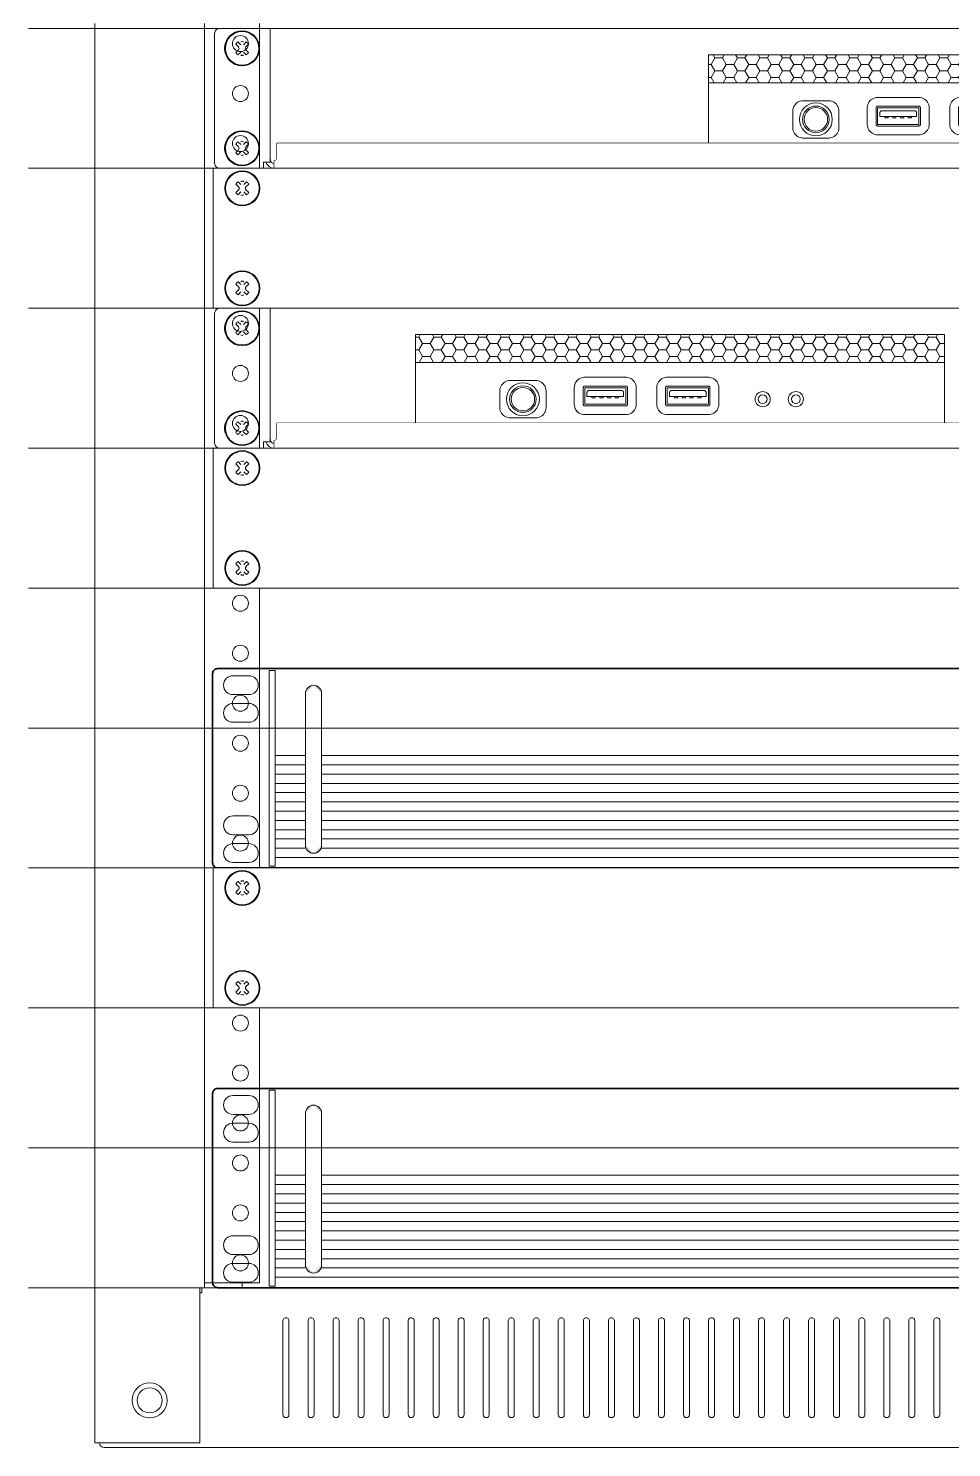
# Model space of a CAD drawing. Header units: millimetres. Extents: x -71336 to -33468, y -26189 to 22712.
# Drawn here: x -34597.8 to -34304.5, y -16553.9 to -16103.1 of the extents above; entities that cross this region are included whole.
import ezdxf

# ---------------------------------------------------------------- set-up
doc = ezdxf.new("R2010")
doc.units = ezdxf.units.MM
doc.set_wipeout_variables(frame=1)
doc.layers.add('PDF3_Geometry', color=7, linetype='Continuous')
doc.layers.add('PDF3_Solid Fills', color=7, linetype='Continuous')
doc.layers.add('SC - Equipment', color=7, linetype='Continuous', lineweight=13)
doc.layers.add('SC - Rack Layout - U-guides and centreline', color=5, linetype='Continuous', lineweight=13, plot=False)
doc.styles.add('ARIAL', font='arial.ttf')

# ---------------------------------------------------------------- blocks, each defined once
blk = doc.blocks.new('*U252')
at = {"layer": 'SC - Rack Layout - U-guides and centreline', "ltscale": 5}
blk.add_lwpolyline([(-300, 0), (300, 0)], dxfattribs=at)
blk = doc.blocks.new('*U253')
at = {"layer": 'SC - Rack Layout - U-guides and centreline', "color": 0, "linetype": 'ByBlock', "lineweight": -2, "transparency": 16777216}
for p in [(0, 400.05), (0, 355.6), (0, 311.15), (0, 266.7), (0, 222.25), (0, 177.8), (0, 133.35), (0, 88.9), (0, 44.45), (0, 0)]:
    blk.add_blockref('*U252', p, dxfattribs=at)
blk = doc.blocks.new('*U270')
at = {"ltscale": 5}
blk.add_line((-227.076, 52.324), (-244.4623, 52.324), dxfattribs=at)
at = {"layer": 'SC - Equipment'}
for p, q in [((-279.3873, 452.374), (-279.3873, 407.924)), ((-244.4623, 407.924), (-244.4623, 452.374)), ((-227.076, 452.374), (-227.076, 407.924)), ((-279.3873, 407.924), (-279.3873, 363.474)), ((-244.4623, 363.474), (-244.4623, 407.924)), ((-227.076, 407.924), (-227.076, 363.474)), ((-279.3873, 363.474), (-279.3873, 319.024)), ((-244.4623, 319.024), (-244.4623, 363.474)), ((-227.076, 363.474), (-227.076, 319.024)), ((-279.3873, 319.024), (-279.3873, 274.574)), ((-244.4623, 274.574), (-244.4623, 319.024)), ((-227.076, 319.024), (-227.076, 274.574)), ((-279.3873, 274.574), (-279.3873, 230.124)), ((-244.4623, 230.124), (-244.4623, 274.574)), ((-227.076, 274.574), (-227.076, 230.124)), ((-279.3873, 230.124), (-279.3873, 185.674)), ((-244.4623, 185.674), (-244.4623, 230.124)), ((-227.076, 230.124), (-227.076, 185.674)), ((-279.3873, 185.674), (-279.3873, 141.224)), ((-244.4623, 141.224), (-244.4623, 185.674)), ((-227.076, 185.674), (-227.076, 141.224)), ((-279.3873, 141.224), (-279.3873, 96.774)), ((-244.4623, 96.774), (-244.4623, 141.224)), ((-227.076, 141.224), (-227.076, 96.774)), ((-279.3873, 96.774), (-279.3873, 52.324)), ((-244.4623, 52.324), (-244.4623, 96.774)), ((-227.076, 96.774), (-227.076, 52.324)), ((-279.3873, 52.324), (-279.3873, 1.524)), ((-245.9863, 50.7365), (-245.9863, 1.524)), ((-245.364, 50.7365), (-245.9863, 50.7365)), ((-245.364, 50.8), (244.4623, 50.8)), ((-245.364, 50.8), (-245.364, 49.1998)), ((-244.4623, 50.8), (-244.4623, 52.324)), ((-232.537, 50.8), (-232.537, 52.324)), ((-245.364, 49.1998), (-245.9863, 49.1998)), ((-219.583, 40.3225), (-219.583, 10.4775)), ((-217.678, 10.4775), (-217.678, 40.3225)), ((-211.6328, 40.3225), (-211.6328, 10.4775)), ((-209.7278, 10.4775), (-209.7278, 40.3225)), ((-203.6826, 40.3225), (-203.6826, 10.4775)), ((-201.7776, 10.4775), (-201.7776, 40.3225)), ((-195.7324, 40.3225), (-195.7324, 10.4775)), ((-193.8274, 10.4775), (-193.8274, 40.3225)), ((-187.7822, 40.3225), (-187.7822, 10.4775)), ((-185.8772, 10.4775), (-185.8772, 40.3225)), ((-179.832, 40.3225), (-179.832, 10.4775)), ((-177.927, 10.4775), (-177.927, 40.3225)), ((-171.8818, 40.3225), (-171.8818, 10.4775)), ((-169.9768, 10.4775), (-169.9768, 40.3225)), ((-163.9316, 40.3225), (-163.9316, 10.4775)), ((-162.0266, 10.4775), (-162.0266, 40.3225)), ((-155.9814, 40.3225), (-155.9814, 10.4775)), ((-154.0764, 10.4775), (-154.0764, 40.3225)), ((-148.0312, 40.3225), (-148.0312, 10.4775)), ((-146.1262, 10.4775), (-146.1262, 40.3225)), ((-140.081, 40.3225), (-140.081, 10.4775)), ((-138.176, 10.4775), (-138.176, 40.3225)), ((-132.1308, 40.3225), (-132.1308, 10.4775)), ((-130.2258, 10.4775), (-130.2258, 40.3225)), ((-124.1806, 40.3225), (-124.1806, 10.4775)), ((-122.2756, 10.4775), (-122.2756, 40.3225)), ((-116.2304, 40.3225), (-116.2304, 10.4775)), ((-114.3254, 10.4775), (-114.3254, 40.3225)), ((-108.2802, 40.3225), (-108.2802, 10.4775)), ((-106.3752, 10.4775), (-106.3752, 40.3225)), ((-100.33, 40.3225), (-100.33, 10.4775)), ((-98.425, 10.4775), (-98.425, 40.3225)), ((-92.3798, 40.3225), (-92.3798, 10.4775)), ((-90.4748, 10.4775), (-90.4748, 40.3225)), ((-84.4296, 40.3225), (-84.4296, 10.4775)), ((-82.5246, 10.4775), (-82.5246, 40.3225)), ((-76.4794, 40.3225), (-76.4794, 10.4775)), ((-74.5744, 10.4775), (-74.5744, 40.3225)), ((-68.5292, 40.3225), (-68.5292, 10.4775)), ((-66.6242, 10.4775), (-66.6242, 40.3225)), ((-60.579, 40.3225), (-60.579, 10.4775)), ((-58.674, 10.4775), (-58.674, 40.3225)), ((-52.6288, 40.3225), (-52.6288, 10.4775)), ((-50.7238, 10.4775), (-50.7238, 40.3225)), ((-44.6786, 40.3225), (-44.6786, 10.4775)), ((-42.7736, 10.4775), (-42.7736, 40.3225)), ((-36.7284, 40.3225), (-36.7284, 10.4775)), ((-34.8234, 10.4775), (-34.8234, 40.3225)), ((-28.7782, 40.3225), (-28.7782, 10.4775)), ((-26.8732, 10.4775), (-26.8732, 40.3225)), ((-20.828, 40.3225), (-20.828, 10.4775)), ((-18.923, 10.4775), (-18.923, 40.3225)), ((-12.8778, 40.3225), (-12.8778, 10.4775)), ((-10.9728, 10.4775), (-10.9728, 40.3225)), ((-279.3873, 1.524), (-245.9863, 1.524)), ((-276.352, 0), (276.352, 0))]:
    blk.add_line(p, q, dxfattribs=at)
for centre, radius in [((-233.11485, 446.024), 2.54), ((-233.11485, 430.149), 2.54), ((-233.11485, 414.274), 2.54), ((-233.11485, 401.574), 2.54), ((-233.11485, 385.699), 2.54), ((-233.11485, 369.824), 2.54), ((-233.11485, 357.124), 2.54), ((-233.11485, 341.249), 2.54), ((-233.11485, 325.374), 2.54), ((-233.11485, 312.674), 2.54), ((-233.11485, 296.799), 2.54), ((-233.11485, 280.924), 2.54), ((-233.11485, 268.224), 2.54), ((-233.11485, 252.349), 2.54), ((-233.11485, 236.474), 2.54), ((-233.11485, 223.774), 2.54), ((-233.11485, 207.899), 2.54), ((-233.11485, 192.024), 2.54), ((-233.11485, 179.324), 2.54), ((-233.11485, 163.449), 2.54), ((-233.11485, 147.574), 2.54), ((-233.11485, 134.874), 2.54), ((-233.11485, 118.999), 2.54), ((-233.11485, 103.124), 2.54), ((-233.11485, 90.424), 2.54), ((-233.11485, 74.549), 2.54), ((-233.11485, 58.674), 2.54), ((-261.9375, 15.0114), 5.5499), ((-261.9375, 15.0114), 3.9751)]:
    blk.add_circle(centre, radius, dxfattribs=at)
for centre, radius, start, end in [((-218.6305, 40.3225), 0.9525, 359.999983, 179.999991), ((-210.6803, 40.3225), 0.9525, 359.999983, 179.999991), ((-202.7301, 40.3225), 0.9525, 359.999983, 179.999991), ((-194.7799, 40.3225), 0.9525, 359.999983, 179.999991), ((-186.8297, 40.3225), 0.9525, 359.999983, 179.999991), ((-178.8795, 40.3225), 0.9525, 359.999983, 179.999991), ((-170.9293, 40.3225), 0.9525, 359.999983, 179.999991), ((-162.9791, 40.3225), 0.9525, 359.999983, 179.999991), ((-155.0289, 40.3225), 0.9525, 359.999983, 179.999991), ((-147.0787, 40.3225), 0.9525, 359.999983, 179.999991), ((-139.1285, 40.3225), 0.9525, 359.999983, 179.999991), ((-131.1783, 40.3225), 0.9525, 359.999983, 179.999991), ((-123.2281, 40.3225), 0.9525, 359.999983, 179.999991), ((-115.2779, 40.3225), 0.9525, 359.999983, 179.999991), ((-107.3277, 40.3225), 0.9525, 359.999983, 179.999991), ((-99.3775, 40.3225), 0.9525, 359.999983, 179.999991), ((-91.4273, 40.3225), 0.9525, 359.999983, 179.999991), ((-83.4771, 40.3225), 0.9525, 359.999983, 179.999991), ((-75.5269, 40.3225), 0.9525, 359.999983, 179.999991), ((-67.5767, 40.3225), 0.9525, 359.999983, 179.999991), ((-59.6265, 40.3225), 0.9525, 359.999983, 179.999991), ((-51.6763, 40.3225), 0.9525, 359.999983, 179.999991), ((-43.7261, 40.3225), 0.9525, 359.999983, 179.999991), ((-35.7759, 40.3225), 0.9525, 359.999983, 179.999991), ((-27.8257, 40.3225), 0.9525, 359.999983, 179.999991), ((-19.8755, 40.3225), 0.9525, 359.999983, 179.999991), ((-11.9253, 40.3225), 0.9525, 359.999983, 179.999991), ((-218.6305, 10.4775), 0.9525, 179.999991, 359.999983), ((-210.6803, 10.4775), 0.9525, 179.999991, 359.999983), ((-202.7301, 10.4775), 0.9525, 179.999991, 359.999983), ((-194.7799, 10.4775), 0.9525, 179.999991, 359.999983), ((-186.8297, 10.4775), 0.9525, 179.999991, 359.999983), ((-178.8795, 10.4775), 0.9525, 179.999991, 359.999983), ((-170.9293, 10.4775), 0.9525, 179.999991, 359.999983), ((-162.9791, 10.4775), 0.9525, 179.999991, 359.999983), ((-155.0289, 10.4775), 0.9525, 179.999991, 359.999983), ((-147.0787, 10.4775), 0.9525, 179.999991, 359.999983), ((-139.1285, 10.4775), 0.9525, 179.999991, 359.999983), ((-131.1783, 10.4775), 0.9525, 179.999991, 359.999983), ((-123.2281, 10.4775), 0.9525, 179.999991, 359.999983), ((-115.2779, 10.4775), 0.9525, 179.999991, 359.999983), ((-107.3277, 10.4775), 0.9525, 179.999991, 359.999983), ((-99.3775, 10.4775), 0.9525, 179.999991, 359.999983), ((-91.4273, 10.4775), 0.9525, 179.999991, 359.999983), ((-83.4771, 10.4775), 0.9525, 179.999991, 359.999983), ((-75.5269, 10.4775), 0.9525, 179.999991, 359.999983), ((-67.5767, 10.4775), 0.9525, 179.999991, 359.999983), ((-59.6265, 10.4775), 0.9525, 179.999991, 359.999983), ((-51.6763, 10.4775), 0.9525, 179.999991, 359.999983), ((-43.7261, 10.4775), 0.9525, 179.999991, 359.999983), ((-35.7759, 10.4775), 0.9525, 179.999991, 359.999983), ((-27.8257, 10.4775), 0.9525, 179.999991, 359.999983), ((-19.8755, 10.4775), 0.9525, 179.999991, 359.999983), ((-11.9253, 10.4775), 0.9525, 179.999991, 359.999983), ((-276.352, 1.524), 1.524, 180, 270)]:
    blk.add_arc(centre, radius, start, end, dxfattribs=at)
at = {"ltscale": 5, "style": 'ARIAL', "flags": 1}
blk.add_attdef('UNITS', (470.5, 46), '', height=9.73997, dxfattribs=at)
blk = doc.blocks.new('LG CVCA')
at = {"layer": 'PDF3_Solid Fills', "true_color": 0xffffff, "transparency": 33554559}
h = blk.add_hatch(color=7, dxfattribs=at)
h.paths.add_polyline_path([(-209.43, 4.64, 0.414229), (-206.85, 7.21)], flags=0)
h.paths.add_polyline_path([(-212, 7.21, 0.414122), (-209.43, 4.64)], flags=0)
h.paths.add_polyline_path([(-212, 7.21), (-212, 55.44)], flags=0)
h.paths.add_polyline_path([(-209.43, 58.01, 0.414229), (-212, 55.44)], flags=0)
h.paths.add_polyline_path([(-206.85, 55.44, 0.414335), (-209.43, 58.01)], flags=0)
at = {"layer": 'PDF3_Geometry', "lineweight": 35}
blk.add_lwpolyline([(241.5, 1.64, -0.41475), (239.86, 0), (-239.86, 0, -0.414753), (-241.5, 1.64), (-241.5, 61.68, -0.414378), (-239.86, 63.32), (239.86, 63.32, -0.414374), (241.5, 61.68)], format="xyb", close=True, dxfattribs=at)
at = {"layer": 'PDF3_Geometry', "lineweight": 18}
for points in [[(-235.03, 61.06), (-229.97, 61.06, -0.414323), (-226.97, 58.06, -0.414323), (-229.97, 55.06), (-235.03, 55.06, -0.414323), (-238.03, 58.06, -0.414323)], [(-209.43, 4.64, -0.414122), (-212, 7.21), (-212, 55.44, -0.414229), (-209.43, 58.01, -0.414335), (-206.85, 55.44), (-206.85, 7.21, -0.414229)], [(-235.03, 52.26), (-229.97, 52.26, -0.414323), (-226.97, 49.26, -0.414323), (-229.97, 46.26), (-235.03, 46.26, -0.414323), (-238.03, 49.26, -0.414323)], [(-235.03, 16.52), (-229.97, 16.52, -0.414323), (-226.97, 13.52, -0.414323), (-229.97, 10.52), (-235.03, 10.52, -0.414323), (-238.03, 13.52, -0.414323)], [(-235.03, 7.72), (-229.97, 7.72, -0.414323), (-226.97, 4.72, -0.414323), (-229.97, 1.72), (-235.03, 1.72, -0.414323), (-238.03, 4.72, -0.414323)]]:
    blk.add_lwpolyline(points, format="xyb", close=True, dxfattribs=at)
blk.add_lwpolyline([(-221.65, 0.52), (-223.5, 0.52), (-223.5, 62.7), (-221.65, 62.7)], close=True, dxfattribs=at)
for points in [[(-221.65, 35.7), (-212, 35.7)], [(-221.65, 32.76), (-212, 32.76)], [(-206.85, 35.7), (206.92, 35.7)], [(-206.85, 32.76), (206.92, 32.76)], [(-221.65, 29.81), (-212, 29.81)], [(-206.85, 29.81), (206.92, 29.81)], [(-221.65, 26.87), (-212, 26.87)], [(-221.65, 23.92), (-212, 23.92)], [(-206.85, 26.87), (206.92, 26.87)], [(-206.85, 23.92), (206.92, 23.92)], [(-221.65, 20.98), (-212, 20.98)], [(-221.65, 18.04), (-212, 18.04)], [(-206.85, 20.98), (206.92, 20.98)], [(-206.85, 18.04), (206.92, 18.04)], [(-221.65, 15.09), (-212, 15.09)], [(-206.85, 15.09), (206.92, 15.09)], [(-221.65, 12.15), (-212, 12.15)], [(-221.65, 9.21), (-212, 9.21)], [(-206.85, 12.15), (206.92, 12.15)], [(-206.85, 9.21), (206.92, 9.21)], [(-221.65, 6.26), (-211.82, 6.26)], [(-207.03, 6.26), (207.11, 6.26)], [(-221.65, 3.32), (221.5, 3.32)]]:
    blk.add_lwpolyline(points, dxfattribs=at)
blk = doc.blocks.new('MOOD MEDIA 246')
at = {"layer": 'SC - Equipment', "ltscale": 5}
h = blk.add_hatch(dxfattribs=at)
h.set_pattern_fill('HONEY', color=256, scale=0.75)
h.set_pattern_definition([(0, (34721.8029, 7083.4338), (3.571875, 2.06222298), [2.38125, -4.7625]), (120, (34721.8029, 7083.4338), (-3.57187499, 2.062223), [2.38125, -4.7625]), (60, (34721.8029, 7083.4338), (8e-09, 4.12444598), [-4.7625, 2.38125])])
h.paths.add_polyline_path([(-84, 27.19), (84, 27.19), (84, 36.08), (-84, 36.08)])
for p, q in [((-84, 36.08), (-84, 3.08)), ((84, 36.08), (-84, 36.08)), ((84, 36.08), (84, 3.08)), ((84, 3.08), (-84, 3.08)), ((0, 0), (-50, 0)), ((0, 0), (50, 0))]:
    blk.add_line(p, q, dxfattribs=at)
at = {"layer": 'SC - Equipment'}
for p, q in [((-17.16, 13.93), (-17.16, 19.2)), ((9.04, 13.93), (9.04, 19.2)), ((-29.53, 17.65), (-29.53, 16.42)), ((-17.9, 16.42), (-17.9, 17.65)), ((-3.32, 17.65), (-3.32, 16.42)), ((8.3, 16.42), (8.3, 17.65))]:
    blk.add_line(p, q, dxfattribs=at)
at = {"layer": 'SC - Equipment', "ltscale": 5}
for points in [[(-84, 27.19), (84, 27.19), (84, 36.08), (-84, 36.08)], [(-26.51, 3.08), (-23.49, 3.08), (-23.49, 1.49), (-26.51, 1.49)], [(23.49, 3.08), (26.51, 3.08), (26.51, 1.49), (23.49, 1.49)]]:
    blk.add_lwpolyline(points, close=True, dxfattribs=at)
at = {"layer": 'SC - Equipment'}
for points in [[(-57.21, 18.38), (-57.22, 12.7)], [(-54.1, 21.47), (-54.38, 21.45), (-54.84, 21.35), (-55.28, 21.19), (-55.69, 20.97), (-56.06, 20.69), (-56.39, 20.37), (-56.67, 20), (-56.91, 19.59), (-57.08, 19.14), (-57.19, 18.66), (-57.21, 18.38)], [(-45.66, 21.47), (-54.1, 21.47)], [(-42.54, 18.38), (-42.57, 18.66), (-42.68, 19.14), (-42.85, 19.59), (-43.08, 20), (-43.37, 20.37), (-43.7, 20.69), (-44.07, 20.96), (-44.48, 21.19), (-44.92, 21.35), (-45.38, 21.45), (-45.66, 21.47)], [(-42.54, 12.71), (-42.54, 18.38)], [(-30.43, 22.5), (-30.71, 22.48), (-31.17, 22.38), (-31.61, 22.22), (-32.02, 22), (-32.39, 21.72), (-32.72, 21.4), (-33.01, 21.03), (-33.24, 20.62), (-33.42, 20.17), (-33.52, 19.69), (-33.55, 19.41)], [(-33.55, 19.41), (-33.55, 13.73)], [(-30.23, 19.72), (-30.31, 19.71), (-30.39, 19.7), (-30.46, 19.67), (-30.52, 19.64), (-30.58, 19.59), (-30.63, 19.54), (-30.68, 19.48), (-30.71, 19.42), (-30.74, 19.35), (-30.76, 19.28), (-30.76, 19.2)], [(-30.76, 19.2), (-30.76, 13.95)], [(-16.99, 22.5), (-30.43, 22.5)], [(-17.19, 19.72), (-30.23, 19.72)], [(-28.86, 18.3), (-28.92, 18.3), (-28.98, 18.29), (-29.04, 18.28), (-29.1, 18.26), (-29.16, 18.23), (-29.21, 18.2), (-29.26, 18.17), (-29.31, 18.13), (-29.36, 18.08), (-29.4, 18.04), (-29.43, 17.99)], [(-18.57, 18.3), (-28.86, 18.3)], [(-18, 17.99), (-18.03, 18.04), (-18.07, 18.08), (-18.11, 18.13), (-18.16, 18.17), (-18.21, 18.2), (-18.27, 18.23), (-18.33, 18.26), (-18.39, 18.28), (-18.45, 18.29), (-18.51, 18.3), (-18.57, 18.3)], [(-16.66, 19.2), (-16.67, 19.28), (-16.68, 19.35), (-16.71, 19.42), (-16.75, 19.48), (-16.79, 19.54), (-16.84, 19.59), (-16.9, 19.64), (-16.97, 19.67), (-17.04, 19.7), (-17.11, 19.71), (-17.19, 19.72)], [(-13.88, 19.41), (-13.9, 19.69), (-14.01, 20.17), (-14.18, 20.62), (-14.42, 21.03), (-14.7, 21.4), (-15.03, 21.72), (-15.4, 22), (-15.81, 22.22), (-16.25, 22.38), (-16.72, 22.48), (-16.99, 22.5)], [(-16.66, 13.95), (-16.66, 19.2)], [(-13.88, 13.74), (-13.88, 19.41)], [(-7.34, 19.41), (-7.35, 13.73)], [(-4.23, 22.5), (-4.51, 22.48), (-4.97, 22.38), (-5.41, 22.22), (-5.82, 22), (-6.19, 21.72), (-6.52, 21.4), (-6.8, 21.03), (-7.04, 20.62), (-7.21, 20.17), (-7.32, 19.69), (-7.34, 19.41)], [(-4.03, 19.72), (-4.11, 19.71), (-4.18, 19.7), (-4.25, 19.67), (-4.32, 19.64), (-4.38, 19.59), (-4.43, 19.54), (-4.48, 19.48), (-4.51, 19.42), (-4.54, 19.35), (-4.56, 19.28), (-4.56, 19.2)], [(-4.56, 19.2), (-4.56, 13.95)], [(9.21, 22.5), (-4.23, 22.5)], [(9.01, 19.72), (-4.03, 19.72)], [(-2.65, 18.3), (-2.71, 18.3), (-2.77, 18.29), (-2.83, 18.28), (-2.89, 18.26), (-2.95, 18.23), (-3.01, 18.2), (-3.06, 18.17), (-3.11, 18.13), (-3.16, 18.08), (-3.19, 18.04), (-3.23, 17.99)], [(7.63, 18.3), (-2.65, 18.3)], [(8.2, 17.99), (8.17, 18.04), (8.13, 18.08), (8.09, 18.13), (8.04, 18.17), (7.99, 18.2), (7.93, 18.23), (7.87, 18.26), (7.81, 18.28), (7.75, 18.29), (7.69, 18.3), (7.63, 18.3)], [(9.54, 19.2), (9.53, 19.28), (9.52, 19.35), (9.49, 19.42), (9.46, 19.48), (9.41, 19.54), (9.36, 19.59), (9.3, 19.64), (9.23, 19.67), (9.16, 19.7), (9.09, 19.71), (9.01, 19.72)], [(12.32, 19.41), (12.3, 19.69), (12.19, 20.17), (12.02, 20.62), (11.78, 21.03), (11.5, 21.4), (11.17, 21.72), (10.8, 22), (10.39, 22.22), (9.95, 22.38), (9.49, 22.48), (9.21, 22.5)], [(9.54, 13.95), (9.54, 19.2)], [(12.32, 13.74), (12.32, 19.41)], [(-33.55, 13.74), (-33.52, 13.46), (-33.42, 12.98), (-33.24, 12.53), (-33.01, 12.12), (-32.72, 11.75), (-32.39, 11.43), (-32.02, 11.16), (-31.61, 10.94), (-31.17, 10.77), (-30.71, 10.67), (-30.43, 10.65)], [(-30.76, 13.95), (-30.76, 13.88), (-30.74, 13.8), (-30.71, 13.73), (-30.68, 13.67), (-30.63, 13.61), (-30.58, 13.56), (-30.52, 13.52), (-30.46, 13.48), (-30.39, 13.46), (-30.31, 13.44), (-30.23, 13.43)], [(-29.43, 17.99), (-29.44, 17.96), (-29.46, 17.94), (-29.47, 17.91), (-29.49, 17.87), (-29.5, 17.84), (-29.51, 17.81), (-29.51, 17.77), (-29.52, 17.74), (-29.52, 17.71), (-29.53, 17.68), (-29.53, 17.65)], [(-29.53, 16.42), (-17.9, 16.42)], [(-17.9, 17.65), (-17.9, 17.68), (-17.9, 17.71), (-17.9, 17.74), (-17.91, 17.77), (-17.92, 17.81), (-17.93, 17.84), (-17.94, 17.87), (-17.95, 17.91), (-17.97, 17.94), (-17.98, 17.96), (-18, 17.99)], [(-17.19, 13.43), (-17.11, 13.44), (-17.04, 13.46), (-16.97, 13.48), (-16.9, 13.52), (-16.84, 13.56), (-16.79, 13.61), (-16.75, 13.67), (-16.71, 13.73), (-16.68, 13.8), (-16.67, 13.88), (-16.66, 13.95)], [(-16.99, 10.65), (-16.72, 10.67), (-16.25, 10.77), (-15.81, 10.94), (-15.4, 11.16), (-15.03, 11.43), (-14.7, 11.75), (-14.42, 12.12), (-14.18, 12.53), (-14.01, 12.98), (-13.9, 13.46), (-13.88, 13.74)], [(-7.34, 13.74), (-7.32, 13.46), (-7.21, 12.98), (-7.04, 12.53), (-6.8, 12.12), (-6.52, 11.75), (-6.19, 11.43), (-5.82, 11.16), (-5.41, 10.94), (-4.97, 10.77), (-4.51, 10.67), (-4.23, 10.65)], [(-4.56, 13.95), (-4.56, 13.88), (-4.54, 13.8), (-4.51, 13.73), (-4.48, 13.67), (-4.43, 13.61), (-4.38, 13.56), (-4.32, 13.52), (-4.25, 13.48), (-4.18, 13.46), (-4.11, 13.44), (-4.03, 13.43)], [(-3.23, 17.99), (-3.24, 17.96), (-3.26, 17.94), (-3.27, 17.91), (-3.28, 17.87), (-3.29, 17.84), (-3.3, 17.81), (-3.31, 17.77), (-3.32, 17.74), (-3.32, 17.71), (-3.32, 17.68), (-3.32, 17.65)], [(-3.32, 16.42), (8.3, 16.42)], [(8.3, 17.65), (8.3, 17.68), (8.3, 17.71), (8.3, 17.74), (8.29, 17.77), (8.28, 17.81), (8.27, 17.84), (8.26, 17.87), (8.25, 17.91), (8.24, 17.94), (8.22, 17.96), (8.2, 17.99)], [(9.01, 13.43), (9.09, 13.44), (9.16, 13.46), (9.23, 13.48), (9.3, 13.52), (9.36, 13.56), (9.41, 13.61), (9.46, 13.67), (9.49, 13.73), (9.52, 13.8), (9.53, 13.88), (9.54, 13.95)], [(9.21, 10.65), (9.49, 10.67), (9.95, 10.77), (10.39, 10.94), (10.8, 11.16), (11.17, 11.43), (11.5, 11.75), (11.78, 12.12), (12.02, 12.53), (12.19, 12.98), (12.3, 13.46), (12.32, 13.74)], [(-57.21, 12.71), (-57.19, 12.43), (-57.08, 11.95), (-56.91, 11.5), (-56.67, 11.09), (-56.39, 10.72), (-56.06, 10.4), (-55.69, 10.13), (-55.28, 9.9), (-54.84, 9.74), (-54.38, 9.64), (-54.1, 9.62)], [(-54.1, 9.62), (-45.66, 9.62)], [(-45.66, 9.62), (-45.38, 9.64), (-44.92, 9.74), (-44.48, 9.9), (-44.07, 10.13), (-43.7, 10.4), (-43.37, 10.72), (-43.08, 11.09), (-42.85, 11.5), (-42.68, 11.95), (-42.57, 12.43), (-42.54, 12.71)], [(-30.43, 10.65), (-16.99, 10.65)], [(-30.23, 13.43), (-17.19, 13.43)], [(-4.23, 10.65), (9.21, 10.65)], [(-4.03, 13.43), (9.01, 13.43)]]:
    blk.add_lwpolyline(points, dxfattribs=at)
at = {"layer": 'SC - Equipment', "flags": 128}
for points in [[(-17.16, 19.2), (-30.26, 19.2)], [(-30.26, 19.2), (-30.26, 13.93)], [(9.04, 19.2), (-4.06, 19.2)], [(-4.06, 19.2), (-4.06, 13.93)], [(-30.26, 13.93), (-17.16, 13.93)], [(-27.94, 16.42), (-27.94, 16.01)], [(-27.94, 16.01), (-26.89, 16.01)], [(-26.89, 16.01), (-26.89, 16.42)], [(-25.47, 16.42), (-25.47, 16.01)], [(-25.47, 16.01), (-24.43, 16.01)], [(-24.43, 16.01), (-24.43, 16.42)], [(-23.01, 16.42), (-23.01, 16.01)], [(-23.01, 16.01), (-21.97, 16.01)], [(-21.97, 16.01), (-21.97, 16.42)], [(-20.55, 16.42), (-20.55, 16.01)], [(-20.55, 16.01), (-19.5, 16.01)], [(-19.5, 16.01), (-19.5, 16.42)], [(-4.06, 13.93), (9.04, 13.93)], [(-1.73, 16.42), (-1.73, 16.01)], [(-1.73, 16.01), (-0.69, 16.01)], [(-0.69, 16.01), (-0.69, 16.42)], [(0.73, 16.42), (0.73, 16.01)], [(0.73, 16.01), (1.77, 16.01)], [(1.77, 16.01), (1.77, 16.42)], [(3.19, 16.42), (3.19, 16.01)], [(3.19, 16.01), (4.24, 16.01)], [(4.24, 16.01), (4.24, 16.42)], [(5.65, 16.42), (5.65, 16.01)], [(5.65, 16.01), (6.7, 16.01)], [(6.7, 16.01), (6.7, 16.42)]]:
    blk.add_lwpolyline(points, dxfattribs=at)
at = {"layer": 'SC - Equipment', "ltscale": 5}
blk.add_lwpolyline([(-50, 0), (-50, 1.49), (50, 1.49), (50, 0)], dxfattribs=at)
for centre, radius in [((-49.88, 15.55), 5.23), ((-49.88, 15.55), 4.23), ((-49.88, 15.55), 3.73), ((26.28, 15.55), 2.41), ((26.28, 15.55), 1.41), ((36.82, 15.55), 2.41), ((36.82, 15.55), 1.41)]:
    blk.add_circle(centre, radius, dxfattribs=at)
blk = doc.blocks.new('1U RACK SHELF - RACK LAYOUT')
at = {"layer": 'SC - Equipment', "flags": 128}
for points in [[(-239.7, 44.45, 0.414214), (-241.3, 42.85)], [(241.3, 42.85, 0.414214), (239.7, 44.45)], [(-241.3, 1.59, 0.414214), (-239.7, 0)], [(-225.02, 2, 0.334713), (-222.36, 0)], [(-223.6, 2.77, 0.414214), (-222.36, 1.52)], [(-221.61, 2.77, 0.106933), (-221.52, 3.16)], [(221.58, 3.16, 0.106933), (221.67, 2.77)], [(222.42, 1.53, 0.414214), (223.67, 2.77)], [(222.42, 0, 0.29889), (225.19, 2)], [(239.7, 0, 0.414214), (241.3, 1.59)]]:
    blk.add_lwpolyline(points, format="xyb", dxfattribs=at)
for points in [[(-241.3, 42.85), (-241.3, 1.59)], [(-223.64, 44.45), (-239.7, 44.45)], [(-223.69, 2), (-223.64, 44.45)], [(223.67, 44.45), (223.67, 2)], [(223.67, 44.45), (239.7, 44.45)], [(241.3, 42.85), (241.3, 1.59)], [(-233.73, 38.56), (-234.59, 39.42)], [(-233.73, 37.64), (-234.59, 36.78)], [(-232.99, 39.27), (-233.88, 40.16)], [(-232.99, 36.93), (-233.88, 36.04)], [(-231.24, 40.13), (-232.1, 39.27)], [(-231.24, 36.07), (-232.1, 36.93)], [(-230.5, 39.42), (-231.39, 38.56)], [(-230.5, 36.78), (-231.39, 37.64)], [(231.39, 38.56), (230.53, 39.42)], [(231.39, 37.64), (230.53, 36.78)], [(232.13, 39.27), (231.24, 40.16)], [(232.13, 36.93), (231.24, 36.04)], [(233.88, 40.13), (233.02, 39.27)], [(233.88, 36.07), (233.02, 36.93)], [(234.62, 39.42), (233.73, 38.56)], [(234.62, 36.78), (233.73, 37.64)], [(-233.73, 6.81), (-234.59, 7.67)], [(-233.73, 5.89), (-234.59, 5.03)], [(-232.99, 7.52), (-233.88, 8.41)], [(-232.99, 5.18), (-233.88, 4.29)], [(-231.24, 8.38), (-232.1, 7.52)], [(-231.24, 4.32), (-232.1, 5.18)], [(-230.5, 7.67), (-231.39, 6.81)], [(-230.5, 5.03), (-231.39, 5.89)], [(-221.52, 7.95), (-221.52, 3.16)], [(221.58, 7.95), (-221.52, 7.95)], [(221.58, 7.95), (221.58, 3.16)], [(231.39, 6.81), (230.53, 7.67)], [(231.39, 5.89), (230.53, 5.03)], [(232.13, 7.52), (231.24, 8.41)], [(232.13, 5.18), (231.24, 4.29)], [(233.88, 8.38), (233.02, 7.52)], [(233.88, 4.32), (233.02, 5.18)], [(234.62, 7.67), (233.73, 6.81)], [(234.62, 5.03), (233.73, 5.89)], [(-225.77, 0), (-225.77, 2)], [(-225.77, 2), (-223.69, 2)], [(-223.69, 2.77), (-223.6, 2.77)], [(-222.36, 2.42), (-222.36, 0)], [(222.42, 0), (-222.36, 0)], [(222.42, 0), (222.42, 2.42)], [(223.67, 2), (226.44, 2)], [(226.44, 2), (226.44, 0)], [(-239.7, 0), (-225.77, 0)], [(239.7, 0), (226.44, 0)]]:
    blk.add_lwpolyline(points, dxfattribs=at)
at = {"layer": 'SC - Equipment'}
for points in [[(-222.06, 2.48), (-222.08, 2.47), (-222.11, 2.46), (-222.14, 2.46), (-222.17, 2.45), (-222.19, 2.44), (-222.22, 2.44), (-222.25, 2.43), (-222.28, 2.43), (-222.3, 2.43), (-222.33, 2.42), (-222.36, 2.42)], [(-221.61, 2.77), (-221.63, 2.74), (-221.65, 2.72), (-221.67, 2.69), (-221.69, 2.67), (-221.72, 2.65), (-221.74, 2.63), (-221.77, 2.61), (-221.8, 2.59), (-221.82, 2.58), (-221.85, 2.56), (-221.88, 2.55), (-221.91, 2.53), (-221.94, 2.52), (-221.97, 2.51), (-222, 2.5), (-222.03, 2.49), (-222.06, 2.48)], [(221.86, 2.6), (221.84, 2.61), (221.82, 2.62), (221.8, 2.64), (221.78, 2.65), (221.77, 2.67), (221.75, 2.68), (221.73, 2.7), (221.71, 2.72), (221.7, 2.73), (221.68, 2.75), (221.67, 2.77)], [(222.12, 2.48), (222.1, 2.49), (222.07, 2.5), (222.05, 2.51), (222.02, 2.51), (222, 2.52), (221.98, 2.54), (221.95, 2.55), (221.93, 2.56), (221.91, 2.57), (221.88, 2.58), (221.86, 2.6)], [(222.42, 2.42), (222.39, 2.43), (222.37, 2.43), (222.34, 2.43), (222.31, 2.44), (222.28, 2.44), (222.26, 2.45), (222.23, 2.45), (222.2, 2.46), (222.17, 2.47), (222.15, 2.47), (222.12, 2.48)]]:
    blk.add_lwpolyline(points, dxfattribs=at)
for centre, major_axis, start_param, end_param in [((-232.56, 38.1), (5.56, 0), 0, 6.283185), ((-232.56, 38.1), (5.33, 0), 0, 6.283185), ((232.56, 38.1), (5.56, 0), 0, 6.283185), ((232.56, 38.1), (5.33, 0), 0, 6.283185), ((-232.56, 38.1), (2.44, 0), 2.143456, 2.563819), ((-232.56, 38.1), (2.44, 0), 3.719366, 4.139729), ((-234.16, 38.1), (0.635, 0), 5.497788, 7.068584), ((-232.56, 39.72), (0.635, 0), 0.785399, 2.356195), ((-230.93, 38.1), (0.635, 0), 2.356195, 3.926991), ((-232.56, 38.1), (2.44, 0), 0.57266, 0.993023), ((-232.56, 38.1), (2.44, 0), 5.290163, 5.710525), ((232.56, 38.1), (2.44, 0), 2.143456, 2.563819), ((232.56, 38.1), (2.44, 0), 3.719366, 4.139729), ((230.96, 38.1), (0.635, 0), 5.497788, 7.068584), ((232.56, 39.72), (0.635, 0), 0.785399, 2.356195), ((234.19, 38.1), (0.635, 0), 2.356195, 3.926991), ((232.56, 38.1), (2.44, 0), 0.57266, 0.993023), ((232.56, 38.1), (2.44, 0), 5.290163, 5.710525), ((-232.56, 36.47), (0.635, 0), 3.926991, 5.497787), ((232.56, 36.47), (0.635, 0), 3.926991, 5.497787), ((-232.56, 6.35), (5.56, 0), 0, 6.283185), ((-232.56, 6.35), (5.33, 0), 0, 6.283185), ((232.56, 6.35), (5.56, 0), 0, 6.283185), ((232.56, 6.35), (5.33, 0), 0, 6.283185), ((-232.56, 6.35), (2.44, 0), 2.143456, 2.563819), ((-232.56, 6.35), (2.44, 0), 3.719366, 4.139729), ((-234.16, 6.35), (0.635, 0), 5.497788, 7.068584), ((-232.56, 7.97), (0.635, 0), 0.785399, 2.356195), ((-230.93, 6.35), (0.635, 0), 2.356195, 3.926991), ((-232.56, 6.35), (2.44, 0), 0.57266, 0.993023), ((-232.56, 6.35), (2.44, 0), 5.290163, 5.710525), ((232.56, 6.35), (2.44, 0), 2.143456, 2.563819), ((232.56, 6.35), (2.44, 0), 3.719366, 4.139729), ((230.96, 6.35), (0.635, 0), 5.497788, 7.068584), ((232.56, 7.97), (0.635, 0), 0.785399, 2.356195), ((234.19, 6.35), (0.635, 0), 2.356195, 3.926991), ((232.56, 6.35), (2.44, 0), 0.57266, 0.993023), ((232.56, 6.35), (2.44, 0), 5.290163, 5.710525), ((-232.56, 4.72), (0.635, 0), 3.926991, 5.497787), ((232.56, 4.72), (0.635, 0), 3.926991, 5.497787)]:
    blk.add_ellipse(centre, major_axis=major_axis, ratio=1, start_param=start_param, end_param=end_param, dxfattribs=at)
blk.add_wipeout([(-222.36, 0), (-222.36, 2.42), (-222.28, 2.43), (-222.18, 2.45), (-222.07, 2.47), (-221.97, 2.51), (-221.89, 2.54), (-221.82, 2.58), (-221.77, 2.61), (-221.71, 2.66), (-221.68, 2.68), (-221.64, 2.73), (-221.62, 2.75), (-221.61, 2.77), (-221.58, 2.84), (-221.56, 2.91), (-221.54, 2.99), (-221.53, 3.07), (-221.52, 3.15), (-221.52, 3.32), (-221.52, 7.95), (221.58, 7.95), (221.58, 3.16), (221.59, 3.08), (221.59, 3.03), (221.6, 2.98), (221.61, 2.93), (221.63, 2.87), (221.64, 2.84), (221.65, 2.81), (221.66, 2.79), (221.67, 2.77), (221.73, 2.7), (221.77, 2.67), (221.82, 2.62), (221.89, 2.58), (221.98, 2.54), (222.06, 2.5), (222.15, 2.47), (222.28, 2.44), (222.38, 2.43), (222.42, 2.42), (222.42, 0)])
blk = doc.blocks.new('1U BLANK PANEL - RACK LAYOUT')
blk.add_wipeout([(-241.3, 44.45), (241.3, 44.45), (241.3, 0), (-241.3, 0)])
at = {"layer": 'SC - Equipment'}
for p, q in [((-241.3, 0), (-241.3, 44.45)), ((-241.3, 44.45), (241.3, 44.45)), ((241.3, 44.45), (241.3, 0)), ((-233.23, 38.56), (-234.09, 39.42)), ((-233.23, 37.64), (-234.09, 36.78)), ((-232.49, 39.27), (-233.38, 40.16)), ((-232.49, 36.93), (-233.38, 36.04)), ((-230.74, 40.13), (-231.6, 39.27)), ((-230.74, 36.07), (-231.6, 36.93)), ((-230, 39.42), (-230.89, 38.56)), ((-230, 36.78), (-230.89, 37.64)), ((231.89, 38.56), (231.03, 39.42)), ((231.89, 37.64), (231.03, 36.78)), ((232.63, 39.27), (231.74, 40.16)), ((232.63, 36.93), (231.74, 36.04)), ((234.38, 40.13), (233.52, 39.27)), ((234.38, 36.07), (233.52, 36.93)), ((235.12, 39.42), (234.23, 38.56)), ((235.12, 36.78), (234.23, 37.64)), ((-233.23, 6.81), (-234.09, 7.67)), ((-233.23, 5.89), (-234.09, 5.03)), ((-232.49, 7.52), (-233.38, 8.41)), ((-232.49, 5.18), (-233.38, 4.29)), ((-230.74, 8.38), (-231.6, 7.52)), ((-230.74, 4.32), (-231.6, 5.18)), ((-230, 7.67), (-230.89, 6.81)), ((-230, 5.03), (-230.89, 5.89)), ((231.89, 6.81), (231.03, 7.67)), ((231.89, 5.89), (231.03, 5.03)), ((232.63, 7.52), (231.74, 8.41)), ((232.63, 5.18), (231.74, 4.29)), ((234.38, 8.38), (233.52, 7.52)), ((234.38, 4.32), (233.52, 5.18)), ((235.12, 7.67), (234.23, 6.81)), ((235.12, 5.03), (234.23, 5.89)), ((241.3, 0), (-241.3, 0)), ((-241.3, 0), (-241.3, 0))]:
    blk.add_line(p, q, dxfattribs=at)
for centre, major_axis, start_param, end_param in [((-232.06, 38.1), (5.56, 0), 0, 6.283185), ((-232.06, 38.1), (5.33, 0), 0, 6.283185), ((233.06, 38.1), (5.56, 0), 0, 6.283185), ((233.06, 38.1), (5.33, 0), 0, 6.283185), ((-232.06, 38.1), (2.44, 0), 2.143456, 2.563819), ((-232.06, 38.1), (2.44, 0), 3.719366, 4.139729), ((-233.66, 38.1), (0.635, 0), 5.497788, 7.068584), ((-232.06, 39.73), (0.635, 0), 0.785399, 2.356195), ((-230.43, 38.1), (0.635, 0), 2.356195, 3.926991), ((-232.06, 38.1), (2.44, 0), 0.57266, 0.993023), ((-232.06, 38.1), (2.44, 0), 5.290163, 5.710525), ((233.06, 38.1), (2.44, 0), 2.143456, 2.563819), ((233.06, 38.1), (2.44, 0), 3.719366, 4.139729), ((231.46, 38.1), (0.635, 0), 5.497788, 7.068584), ((233.06, 39.73), (0.635, 0), 0.785399, 2.356195), ((234.69, 38.1), (0.635, 0), 2.356195, 3.926991), ((233.06, 38.1), (2.44, 0), 0.57266, 0.993023), ((233.06, 38.1), (2.44, 0), 5.290163, 5.710525), ((-232.06, 36.47), (0.635, 0), 3.926991, 5.497787), ((233.06, 36.47), (0.635, 0), 3.926991, 5.497787), ((-232.06, 6.35), (5.56, 0), 0, 6.283185), ((-232.06, 6.35), (5.33, 0), 0, 6.283185), ((233.06, 6.35), (5.56, 0), 0, 6.283185), ((233.06, 6.35), (5.33, 0), 0, 6.283185), ((-232.06, 6.35), (2.44, 0), 2.143456, 2.563819), ((-232.06, 6.35), (2.44, 0), 3.719366, 4.139729), ((-233.66, 6.35), (0.635, 0), 5.497788, 7.068584), ((-232.06, 7.98), (0.635, 0), 0.785399, 2.356195), ((-230.43, 6.35), (0.635, 0), 2.356195, 3.926991), ((-232.06, 6.35), (2.44, 0), 0.57266, 0.993023), ((-232.06, 6.35), (2.44, 0), 5.290163, 5.710525), ((233.06, 6.35), (2.44, 0), 2.143456, 2.563819), ((233.06, 6.35), (2.44, 0), 3.719366, 4.139729), ((231.46, 6.35), (0.635, 0), 5.497788, 7.068584), ((233.06, 7.98), (0.635, 0), 0.785399, 2.356195), ((234.69, 6.35), (0.635, 0), 2.356195, 3.926991), ((233.06, 6.35), (2.44, 0), 0.57266, 0.993023), ((233.06, 6.35), (2.44, 0), 5.290163, 5.710525), ((-232.06, 4.72), (0.635, 0), 3.926991, 5.497787), ((233.06, 4.72), (0.635, 0), 3.926991, 5.497787)]:
    blk.add_ellipse(centre, major_axis=major_axis, ratio=1, start_param=start_param, end_param=end_param, dxfattribs=at)
blk = doc.blocks.new('*U281')
blk.add_blockref('1U BLANK PANEL - RACK LAYOUT', (0, -44.45))

msp = doc.modelspace()

# ---------------------------------------------------------------- block references
for name, p in [('MOOD MEDIA 246', (-34297.756, -16147.534)), ('MOOD MEDIA 246', (-34390.807, -16236.434)), ('LG CVCA', (-34297.756, -16503.134))]:
    msp.add_blockref(name, p)
at = {"color": 1}
msp.add_blockref('LG CVCA', (-34297.756, -16369.784), dxfattribs=at)
at = {"layer": 'SC - Equipment'}
msp.add_blockref('*U270', (-34297.305, -16553.934), dxfattribs=at)
at = {"layer": 'SC - Rack Layout - U-guides and centreline'}
msp.add_blockref('*U253', (-34297.756, -16503.134), dxfattribs=at)

# ---------------------------------------------------------------- next in the draw order: block references
for p in [(-34297.305, -16147.533), (-34297.305, -16236.433)]:
    msp.add_blockref('1U RACK SHELF - RACK LAYOUT', p)
at = {"layer": 'SC - Equipment'}
msp.add_blockref('*U281', (-34297.756, -16369.784), dxfattribs=at)

# ---------------------------------------------------------------- next in the draw order: block references
for p in [(-34297.756, -16147.534), (-34297.756, -16236.434)]:
    msp.add_blockref('*U281', p, dxfattribs=at)

doc.saveas('drawing.dxf')
